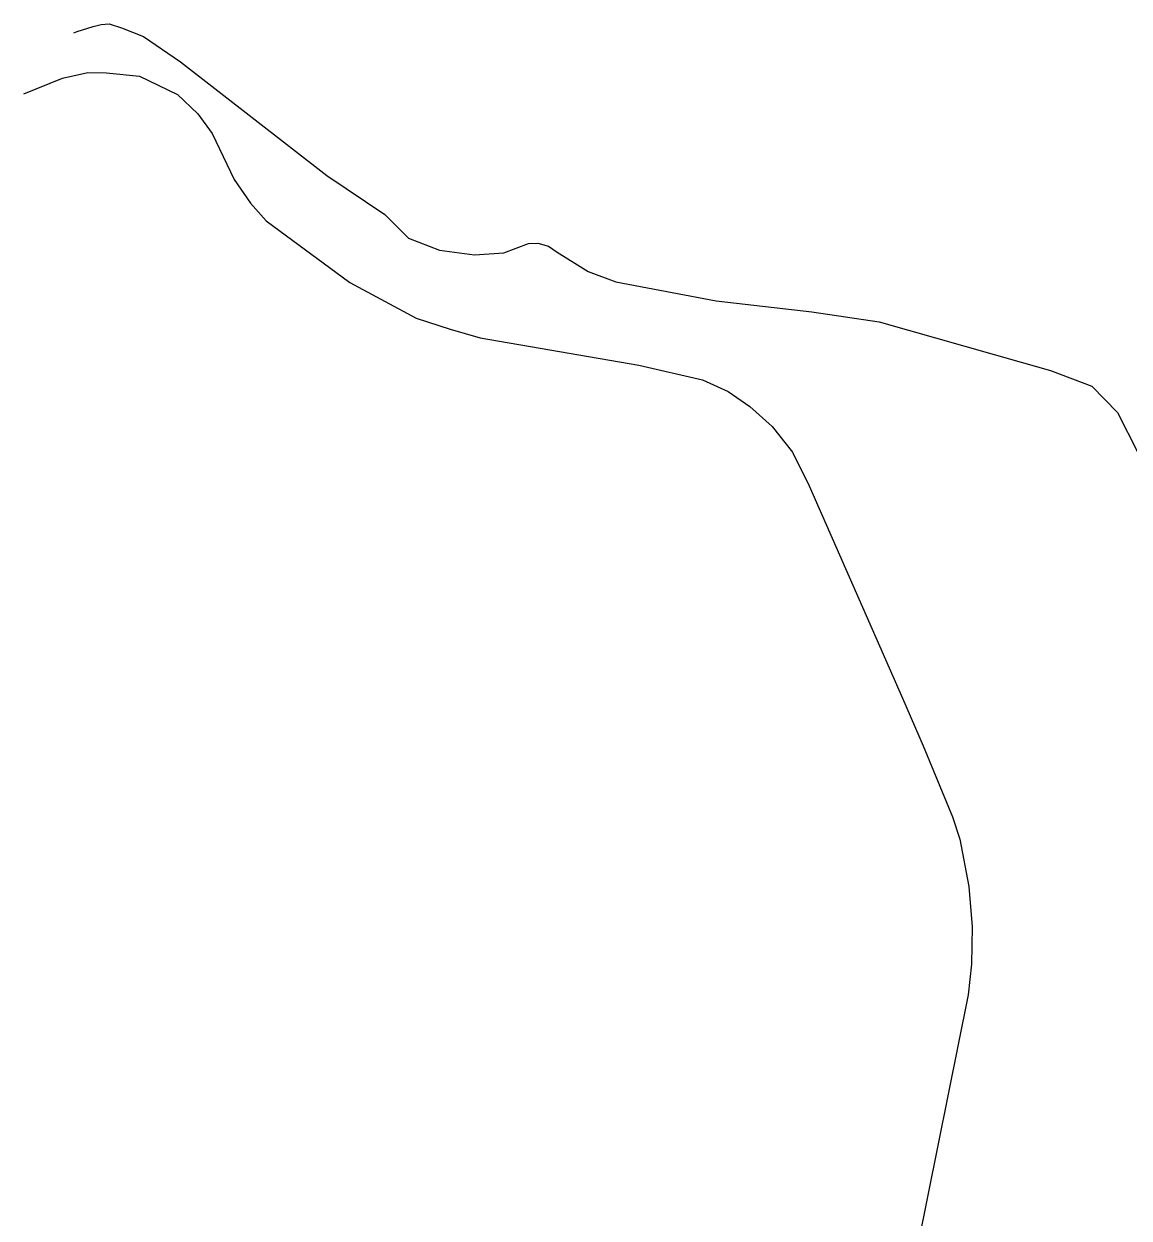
# Model space of a CAD drawing. Extents: x -8864 to 13231, y -7697 to 8949.
# Drawn here: x -1122 to 1941, y 5640 to 8949 of the extents above; entities that cross this region are included whole.
import ezdxf

# ---------------------------------------------------------------- set-up
doc = ezdxf.new("R2010")
doc.units = 0
doc.layers.add('OSM_WATERWAY_CANAL', color=4, linetype='CONTINUOUS')
doc.layers.add('OSM_WATERWAY_RIVER', color=4, linetype='CONTINUOUS')

msp = doc.modelspace()

# ---------------------------------------------------------------- linework, layer by layer
at = {"layer": 'OSM_WATERWAY_CANAL'}
for p, q in [((-1015.237478, 8798.75447), (-944.617255, 8814.08825)), ((-944.617255, 8814.08825), (-892.764263, 8812.920704)), ((-892.764263, 8812.920704), (-801.447255, 8803.513613)), ((-801.447255, 8803.513613), (-696.646325, 8753.031116)), ((-1121.998592, 8755.243895), (-1015.237478, 8798.75447)), ((-696.646325, 8753.031116), (-640.068983, 8699.46852)), ((-640.068983, 8699.46852), (-600.137891, 8644.89405)), ((-600.137891, 8644.89405), (-539.571269, 8517.575859)), ((-539.571269, 8517.575859), (-494.073561, 8451.79294)), ((-494.073561, 8451.79294), (-450.344613, 8402.844934)), ((-450.344613, 8402.844934), (-218.330805, 8232.127363)), ((-218.330805, 8232.127363), (-34.663097, 8133.041564)), ((-34.663097, 8133.041564), (59.326193, 8102.474078)), ((59.326193, 8102.474078), (142.963262, 8078.845156)), ((142.963262, 8078.845156), (582.526863, 8002.865663)), ((582.526863, 8002.865663), (758.6448, 7962.368471)), ((758.6448, 7962.368471), (829.778039, 7930.066345)), ((829.778039, 7930.066345), (890.497801, 7888.223694)), ((890.497801, 7888.223694), (952.052172, 7833.193324)), ((952.052172, 7833.193324), (1008.315578, 7762.328798)), ((1008.315578, 7762.328798), (1054.410529, 7668.824984)), ((1054.410529, 7668.824984), (1313.591262, 7080.692778)), ((1313.591262, 7080.692778), (1370.781161, 6948.226262)), ((1370.781161, 6948.226262), (1451.730634, 6751.244449)), ((1451.730634, 6751.244449), (1472.312566, 6689.475667)), ((1472.312566, 6689.475667), (1497.113488, 6558.999541)), ((1497.113488, 6558.999541), (1506.179339, 6446.548111)), ((1506.179339, 6446.548111), (1504.801084, 6343.55937)), ((1504.801084, 6343.55937), (1495.398327, 6258.650924)), ((1495.398327, 6258.650924), (1306.393712, 5318.831404))]:
    msp.add_line(p, q, dxfattribs=at)
at = {"layer": 'OSM_WATERWAY_RIVER'}
for p, q in [((-974.364579, 8927.662748), (-929.655539, 8941.795624)), ((-929.655539, 8941.795624), (-908.016945, 8946.988427)), ((-908.016945, 8946.988427), (-885.405917, 8948.745307)), ((-885.405917, 8948.745307), (-851.431947, 8937.892682)), ((-851.431947, 8937.892682), (-790.336993, 8913.552112)), ((-983.537627, 8924.404737), (-978.598882, 8926.08378)), ((-978.598882, 8926.08378), (-974.364579, 8927.662748)), ((-790.336993, 8913.552112), (-687.825497, 8843.810654)), ((-687.825497, 8843.810654), (-281.967872, 8529.040056)), ((-281.967872, 8529.040056), (-121.562035, 8420.691719)), ((-121.562035, 8420.691719), (-55.758046, 8354.775367)), ((-55.758046, 8354.775367), (29.747323, 8321.861669)), ((208.055153, 8314.734074), (276.661592, 8340.486819)), ((276.661592, 8340.486819), (302.986251, 8340.864882)), ((302.986251, 8340.864882), (331.761139, 8332.925564)), ((29.747323, 8321.861669), (127.212878, 8308.629472)), ((127.212878, 8308.629472), (208.055153, 8314.734074)), ((331.761139, 8332.925564), (355.765736, 8315.890501)), ((355.765736, 8315.890501), (442.16697, 8262.906118)), ((442.16697, 8262.906118), (518.974023, 8234.417978)), ((518.974023, 8234.417978), (796.814789, 8181.355759)), ((796.814789, 8181.355759), (1062.266579, 8150.843871)), ((1062.266579, 8150.843871), (1248.216064, 8123.189693)), ((1248.216064, 8123.189693), (1723.392226, 7988.67719)), ((1723.392226, 7988.67719), (1837.710769, 7944.732955)), ((1837.710769, 7944.732955), (1909.326397, 7871.622291)), ((1909.326397, 7871.622291), (1965.819512, 7761.561553))]:
    msp.add_line(p, q, dxfattribs=at)

doc.saveas('drawing.dxf')
